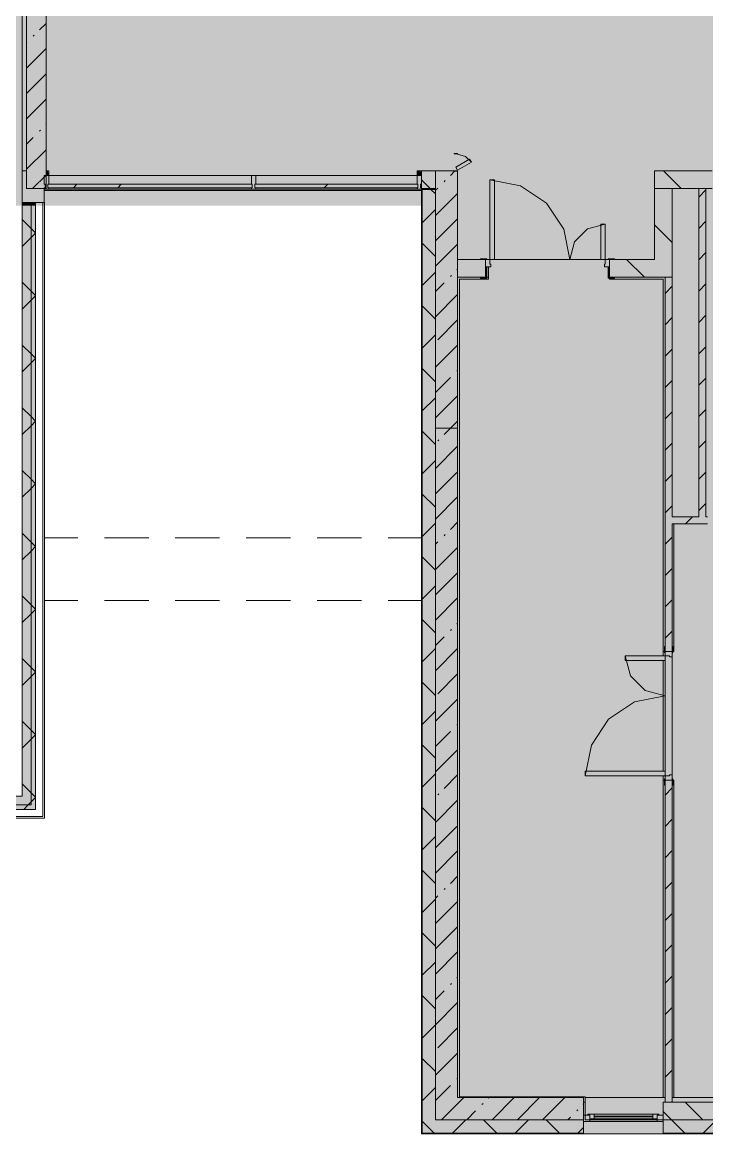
# Model space of a CAD drawing. Header units: millimetres. Extents: x -3817 to 677485, y -22715 to 103890.
# Drawn here: x 29601.9 to 29662.7, y 201.1 to 299.8 of the extents above; entities that cross this region are included whole.
import ezdxf

# ---------------------------------------------------------------- set-up
doc = ezdxf.new("R2010")
doc.units = ezdxf.units.MM
doc.layers.add('PDF _Геометрия', color=7, linetype='Continuous', true_color=0x1d1d1d)
doc.layers.add('PDF _Сплошная заливка', color=7, linetype='Continuous', true_color=0xffffff)

msp = doc.modelspace()

# ---------------------------------------------------------------- hatches: boundary and pattern name
at = {"layer": 'PDF _Сплошная заливка', "true_color": 0xd9d9d9, "transparency": 33554559}
for points in [[(29921.04, 201.109), (29921.04, 372.26), (29669.868, 372.325), (29669.868, 418.715), (29600.87, 418.715), (29600.87, 283.518), (29637.404, 283.518), (29637.404, 201.109), (29911.289, 201.109)], [(29602.288, 285.027), (29604.02, 285.027), (29604.02, 353.529), (29602.288, 353.529), (29602.288, 285.341)], [(29637.957, 285.027), (29638.586, 285.027), (29638.533, 286.602), (29637.353, 286.602), (29637.404, 285.027)], [(29622.326, 285.106), (29622.326, 285.421), (29604.177, 285.421), (29604.177, 285.106), (29617.669, 285.106)], [(29637.038, 285.106), (29637.038, 285.421), (29622.562, 285.421), (29622.562, 285.106), (29636.02, 285.106)], [(29637.404, 202.353), (29638.586, 202.353), (29638.586, 284.964), (29637.404, 284.964), (29637.404, 222.646)], [(29659.608, 277.153), (29659.608, 285.027), (29658.034, 285.027), (29658.034, 277.153), (29659.31, 277.153)], [(29647.031, 202.353), (29651.735, 202.353), (29651.735, 204.321), (29640.554, 204.321), (29640.554, 203.928), (29638.586, 203.928), (29638.586, 202.353)]]:
    msp.add_hatch(color=254, dxfattribs=at).paths.add_polyline_path(points)
at = {"layer": 'PDF _Сплошная заливка', "true_color": 0x898c8d, "transparency": 33554559}
for points in [[(29604.23, 286.208), (29604.256, 286.208), (29604.177, 286.602), (29604.02, 286.602), (29604.02, 286.208), (29604.177, 286.208)], [(29636.986, 286.208), (29637.353, 286.208), (29637.275, 286.602), (29636.96, 286.602), (29636.96, 286.208)]]:
    msp.add_hatch(color=252, dxfattribs=at).paths.add_polyline_path(points)
at = {"layer": 'PDF _Сплошная заливка', "true_color": 0xd9d9d9, "transparency": 33554559}
h = msp.add_hatch(color=254, dxfattribs=at)
h.paths.add_polyline_path([(29764.479, 285.027), (29778.502, 285.027), (29778.502, 286.602), (29762.479, 286.602), (29762.479, 285.027)], flags=0)
h.paths.add_polyline_path([(29749.798, 285.027), (29751.062, 285.027), (29751.062, 286.602), (29735.039, 286.602), (29735.117, 285.027)], flags=0)
h.paths.add_polyline_path([(29662.6, 285.027), (29663.388, 285.027), (29663.388, 286.602), (29658.034, 286.602), (29658.034, 285.027), (29661.97, 285.027)], flags=0)
h.paths.add_polyline_path([(29671.262, 285.027), (29676.773, 285.027), (29676.773, 286.602), (29671.262, 286.602)], flags=0)
at = {"layer": 'PDF _Сплошная заливка', "true_color": 0xcdcdcd, "transparency": 33554559}
msp.add_hatch(color=254, dxfattribs=at).paths.add_polyline_path([(29643.428, 278.728), (29643.822, 278.728), (29643.822, 285.815), (29643.428, 285.815), (29643.428, 281.768)])
at = {"layer": 'PDF _Сплошная заливка', "transparency": 33554559}
msp.add_hatch(color=256, dxfattribs=at).paths.add_polyline_path([(29602.694, 229.911), (29603.088, 229.911), (29603.086, 283.518), (29602.694, 283.518), (29602.694, 230.305)])
at = {"layer": 'PDF _Сплошная заливка', "true_color": 0xd9d9d9, "transparency": 33554559}
h = msp.add_hatch(color=254, dxfattribs=at)
h.paths.add_polyline_path([(29640.554, 277.153), (29643.034, 277.153), (29643.034, 278.728), (29640.554, 278.728), (29640.554, 278.098)], flags=0)
h.paths.add_polyline_path([(29654.49, 277.153), (29658.034, 277.153), (29658.034, 278.728), (29654.057, 278.68), (29654.057, 277.153)], flags=0)
at = {"layer": 'PDF _Сплошная заливка', "true_color": 0xcdcdcd, "transparency": 33554559}
h = msp.add_hatch(color=254, dxfattribs=at)
h.paths.add_polyline_path([(29643.507, 278.098), (29643.428, 278.335), (29643.428, 278.728), (29643.034, 278.728), (29643.034, 278.098)], flags=0)
h.paths.add_polyline_path([(29654.057, 278.098), (29654.057, 278.728), (29653.664, 278.728), (29653.585, 278.098)], flags=0)
at = {"layer": 'PDF _Сплошная заливка', "true_color": 0xd9d9d9, "transparency": 33554559}
h = msp.add_hatch(color=254, dxfattribs=at)
h.paths.add_polyline_path([(29658.978, 203.928), (29659.608, 203.928), (29659.608, 232.509), (29658.978, 232.509), (29658.978, 205.036)], flags=0)
h.paths.add_polyline_path([(29659.372, 243.926), (29659.608, 243.926), (29659.608, 277.153), (29658.978, 277.153), (29658.978, 243.926)], flags=0)
h = msp.add_hatch(color=254, dxfattribs=at)
h.paths.add_polyline_path([(29659.608, 255.264), (29662.994, 255.264), (29662.994, 255.894), (29659.608, 255.894)], flags=0)
h.paths.add_polyline_path([(29676.393, 255.264), (29676.773, 255.264), (29676.773, 255.894), (29670.474, 255.894), (29670.474, 255.264), (29670.71, 255.264)], flags=0)
at = {"layer": 'PDF _Сплошная заливка', "true_color": 0xcdcdcd, "transparency": 33554559}
h = msp.add_hatch(color=254, dxfattribs=at)
h.paths.add_polyline_path([(29658.978, 232.509), (29659.608, 232.509), (29659.608, 232.982), (29659.372, 232.903), (29658.978, 232.903)], flags=0)
h.paths.add_polyline_path([(29659.608, 243.454), (29659.608, 243.926), (29658.978, 243.926), (29658.978, 243.533), (29659.372, 243.533)], flags=0)
at = {"layer": 'PDF _Сплошная заливка', "transparency": 33554559}
h = msp.add_hatch(color=256, dxfattribs=at)
h.paths.add_polyline_path([(29597.17, 230.305), (29601.906, 230.305), (29601.894, 231.092), (29597.17, 231.092)], flags=0)
h.paths.add_polyline_path([(29582.997, 230.305), (29590.083, 230.305), (29590.083, 231.092), (29582.997, 231.092)], flags=0)
h.paths.add_polyline_path([(29575.911, 230.305), (29575.911, 231.092), (29565.517, 231.092), (29565.517, 230.305), (29573.626, 230.305)], flags=0)
h.paths.add_polyline_path([(29533.235, 230.305), (29541.896, 230.305), (29541.896, 231.092), (29531.03, 231.092), (29531.03, 230.305)], flags=0)
h = msp.add_hatch(color=256, dxfattribs=at)
h.paths.add_polyline_path([(29602.694, 229.911), (29602.694, 230.305), (29597.17, 230.305), (29597.17, 229.911), (29601.906, 229.911)], flags=0)
h.paths.add_polyline_path([(29590.083, 229.911), (29590.083, 230.305), (29582.997, 230.305), (29582.997, 229.911), (29588.307, 229.911)], flags=0)
h.paths.add_polyline_path([(29531.03, 229.911), (29541.896, 229.911), (29541.896, 230.305), (29531.03, 230.305)], flags=0)
h.paths.add_polyline_path([(29573.626, 229.911), (29575.911, 229.911), (29575.911, 230.305), (29565.517, 230.305), (29565.517, 229.911)], flags=0)
at = {"layer": 'PDF _Сплошная заливка', "true_color": 0xd9d9d9, "transparency": 33554559}
h = msp.add_hatch(color=254, dxfattribs=at)
h.paths.add_polyline_path([(29889.268, 202.353), (29891.096, 202.353), (29891.096, 203.928), (29888.734, 203.928), (29888.734, 202.353)], flags=0)
h.paths.add_polyline_path([(29856.452, 202.353), (29856.452, 203.928), (29848.184, 203.928), (29848.184, 202.353), (29852.565, 202.353)], flags=0)
h.paths.add_polyline_path([(29874.561, 202.353), (29874.561, 203.928), (29870.625, 203.928), (29870.625, 202.353)], flags=0)
h.paths.add_polyline_path([(29764.479, 202.353), (29771.415, 202.353), (29771.415, 203.928), (29763.148, 203.928), (29763.148, 202.353)], flags=0)
h.paths.add_polyline_path([(29792.675, 202.353), (29799.761, 202.353), (29799.761, 203.928), (29792.675, 203.928)], flags=0)
h.paths.add_polyline_path([(29806.847, 202.353), (29813.934, 202.353), (29813.934, 203.928), (29806.847, 203.928)], flags=0)
h.paths.add_polyline_path([(29745.038, 202.353), (29745.038, 203.928), (29743.07, 203.928), (29743.07, 202.353)], flags=0)
h.paths.add_polyline_path([(29830.075, 202.353), (29830.075, 203.928), (29828.106, 203.928), (29828.106, 202.353)], flags=0)
h.paths.add_polyline_path([(29661.712, 202.353), (29665.12, 202.353), (29665.12, 203.928), (29658.821, 203.928), (29658.821, 202.353)], flags=0)
h.paths.add_polyline_path([(29679.293, 202.353), (29681.261, 202.353), (29681.261, 203.928), (29679.293, 203.928), (29679.293, 203.585)], flags=0)
h.paths.add_polyline_path([(29735.117, 202.353), (29735.984, 202.353), (29735.984, 203.928), (29728.897, 203.928), (29728.897, 202.353)], flags=0)
h.paths.add_polyline_path([(29707.638, 202.353), (29707.638, 203.928), (29699.371, 203.928), (29699.371, 202.353), (29705.755, 202.353)], flags=0)
h = msp.add_hatch(color=254, dxfattribs=at)
h.paths.add_polyline_path([(29889.268, 201.172), (29891.096, 201.172), (29891.096, 202.353), (29881.648, 202.353), (29881.648, 201.172), (29881.927, 201.172)], flags=0)
h.paths.add_polyline_path([(29909.206, 201.172), (29919.835, 201.172), (29919.835, 202.353), (29909.206, 202.353)], flags=0)
h.paths.add_polyline_path([(29806.847, 201.172), (29813.934, 201.172), (29813.934, 202.353), (29806.847, 202.353)], flags=0)
h.paths.add_polyline_path([(29797.511, 201.172), (29799.761, 201.172), (29799.761, 202.353), (29792.675, 202.353), (29792.675, 201.172), (29793.841, 201.172)], flags=0)
h.paths.add_polyline_path([(29823.203, 201.172), (29830.075, 201.172), (29830.075, 202.353), (29821.02, 202.353), (29821.02, 201.172)], flags=0)
h.paths.add_polyline_path([(29848.184, 201.172), (29856.452, 201.172), (29856.452, 202.353), (29848.184, 202.353)], flags=0)
h.paths.add_polyline_path([(29863.538, 201.172), (29874.561, 201.172), (29874.561, 202.353), (29863.538, 202.353)], flags=0)
h.paths.add_polyline_path([(29707.638, 201.172), (29707.638, 202.353), (29699.371, 202.353), (29699.371, 201.172), (29705.755, 201.172)], flags=0)
h.paths.add_polyline_path([(29778.502, 201.172), (29785.588, 201.172), (29785.588, 202.353), (29778.502, 202.353)], flags=0)
h.paths.add_polyline_path([(29764.479, 201.172), (29771.415, 201.172), (29771.415, 202.353), (29763.148, 202.353), (29763.148, 201.172)], flags=0)
h.paths.add_polyline_path([(29721.811, 201.172), (29721.811, 202.353), (29714.725, 202.353), (29714.725, 201.172), (29720.436, 201.172)], flags=0)
h.paths.add_polyline_path([(29745.038, 201.172), (29745.038, 202.353), (29728.897, 202.353), (29728.897, 201.172), (29742.458, 201.172)], flags=0)
h.paths.add_polyline_path([(29665.12, 201.172), (29665.12, 202.353), (29658.821, 202.353), (29658.821, 201.172), (29661.712, 201.172)], flags=0)
h.paths.add_polyline_path([(29647.031, 201.172), (29651.735, 201.172), (29651.735, 202.353), (29637.404, 202.353), (29637.404, 201.172)], flags=0)
h.paths.add_polyline_path([(29672.206, 201.172), (29681.261, 201.172), (29681.261, 202.353), (29672.206, 202.353)], flags=0)

# ---------------------------------------------------------------- linework, layer by layer
at = {"layer": 'PDF _Геометрия', "color": 9, "lineweight": 9, "true_color": 0xb7b7b7}
for points in [[(29602.288, 286.602), (29602.288, 353.686)], [(29640.239, 288.118), (29640.554, 288.118), (29640.554, 288.157), (29640.239, 288.157)], [(29641.781, 287.37), (29641.624, 287.643), (29640.396, 286.934), (29640.554, 286.661)], [(29640.239, 286.622), (29640.239, 286.582), (29640.554, 286.582), (29640.554, 286.622)], [(29637.318, 285.421), (29637.318, 285.185)], [(29643.428, 285.815), (29643.428, 278.728), (29643.822, 278.728), (29643.822, 285.815)], [(29637.341, 284.87), (29603.862, 284.87)], [(29643.152, 278.728), (29643.152, 278.791), (29642.601, 278.791), (29642.601, 278.728)], [(29643.428, 278.728), (29643.034, 278.728), (29643.034, 278.098), (29643.507, 278.098), (29643.507, 278.335), (29643.428, 278.335)], [(29653.939, 278.728), (29654.49, 278.728), (29654.49, 278.791), (29653.939, 278.791)], [(29643.152, 277.153), (29643.152, 278.098), (29643.034, 278.098), (29643.034, 277.153)], [(29653.939, 277.153), (29654.057, 277.153), (29654.057, 278.098), (29653.939, 278.098)], [(29643.152, 277.09), (29643.152, 277.153), (29642.601, 277.153), (29642.601, 277.09)], [(29653.939, 277.09), (29654.49, 277.09), (29654.49, 277.153), (29653.939, 277.153)], [(29658.821, 243.533), (29658.821, 276.996), (29654.057, 276.996), (29658.821, 276.996), (29658.821, 243.926), (29658.915, 243.926), (29658.821, 243.926)], [(29659.671, 243.926), (29659.766, 243.926), (29659.766, 255.264), (29659.766, 243.926)], [(29658.978, 243.808), (29658.978, 244.359), (29658.915, 244.359), (29658.915, 243.808)], [(29658.978, 243.533), (29659.372, 243.533), (29659.372, 243.454), (29659.608, 243.454), (29659.608, 243.926), (29658.978, 243.926)], [(29659.608, 243.808), (29659.608, 243.926), (29659.601, 243.926), (29659.601, 243.808)], [(29659.671, 243.808), (29659.671, 244.359), (29659.608, 244.359), (29659.608, 243.808)], [(29655.435, 243.533), (29655.435, 243.139), (29658.978, 243.139), (29658.978, 243.533)], [(29658.821, 233.297), (29658.821, 243.139)], [(29651.892, 232.903), (29658.978, 232.903), (29658.978, 233.297), (29651.892, 233.297)], [(29658.978, 232.903), (29658.978, 232.509), (29659.608, 232.509), (29659.608, 232.982), (29659.372, 232.982), (29659.372, 232.903)], [(29658.978, 232.628), (29658.915, 232.628), (29658.915, 232.076), (29658.978, 232.076)], [(29659.608, 232.628), (29659.601, 232.628), (29659.601, 232.509), (29659.608, 232.509)], [(29659.671, 232.628), (29659.608, 232.628), (29659.608, 232.076), (29659.671, 232.076)]]:
    msp.add_lwpolyline(points, close=True, dxfattribs=at)
at = {"layer": 'PDF _Геометрия', "color": 8, "lineweight": 9, "true_color": 0x737373}
for points in [[(29637.011, 346.797), (29637.011, 339.12), (29615.122, 339.12), (29604.02, 339.12), (29604.02, 353.529), (29602.288, 353.529), (29602.288, 285.027), (29604.02, 285.027), (29604.02, 308.648), (29605.358, 308.648)], [(29600.87, 322.27), (29601.894, 322.27), (29601.894, 283.518), (29601.894, 285.358), (29601.894, 286.602), (29602.288, 286.602), (29602.288, 291.243)], [(29603.433, 299.113), (29604.02, 299.701)], [(29602.871, 298.552), (29602.965, 298.646)], [(29602.288, 297.968), (29602.31, 297.991)], [(29602.288, 293.606), (29602.288, 297.542)], [(29602.288, 295.724), (29604.02, 297.456)], [(29602.288, 293.479), (29604.02, 295.211)], [(29602.288, 291.234), (29604.02, 292.966)], [(29603.433, 290.133), (29603.526, 290.227)], [(29603.994, 290.695), (29604.02, 290.721)], [(29602.288, 288.989), (29602.871, 289.572)], [(29602.288, 286.744), (29604.02, 288.476)], [(29602.816, 285.027), (29604.02, 286.231)], [(29622.248, 286.208), (29604.256, 286.208), (29622.248, 286.208), (29622.248, 285.421), (29604.256, 285.421), (29604.256, 286.208), (29604.256, 286.602), (29604.02, 286.602)], [(29637.353, 286.208), (29637.353, 286.602), (29636.96, 286.602), (29636.96, 286.208), (29636.96, 285.421), (29627.877, 285.421), (29622.641, 285.421), (29622.641, 286.208), (29627.877, 286.208), (29622.641, 286.208)], [(29638.533, 286.602), (29637.353, 286.602), (29637.353, 285.027), (29638.586, 285.027)], [(29639.913, 286.205), (29640.311, 286.602)], [(29662.758, 255.894), (29662.6, 255.894), (29662.6, 285.027), (29661.97, 285.027), (29658.034, 285.027), (29658.034, 286.602), (29663.152, 286.602)], [(29660.4, 285.027), (29658.825, 286.602)], [(29606.441, 285.106), (29606.756, 285.421)], [(29610.378, 285.106), (29610.693, 285.421)], [(29628.712, 285.106), (29629.026, 285.421)], [(29637.275, 285.106), (29637.275, 285.421)], [(29638.129, 285.027), (29637.353, 285.803)], [(29639.352, 285.644), (29639.446, 285.737)], [(29603.862, 284.972), (29604.256, 284.972), (29604.256, 285.106), (29604.256, 284.972), (29604.256, 285.106), (29622.248, 285.106)], [(29603.862, 285.027), (29603.862, 283.783)], [(29622.248, 285.106), (29622.248, 284.972), (29622.248, 285.106)], [(29622.641, 285.106), (29622.641, 284.972), (29622.641, 285.106), (29627.877, 285.106), (29636.96, 285.106), (29636.96, 284.972), (29637.341, 284.972)], [(29636.96, 285.106), (29636.96, 284.972), (29636.96, 285.106)], [(29637.341, 283.518), (29637.341, 285.027), (29637.381, 285.027), (29638.586, 285.027), (29638.586, 284.988), (29638.586, 284.964), (29638.586, 202.353), (29651.735, 202.353), (29651.735, 203.928), (29651.896, 203.928), (29651.896, 202.353), (29658.821, 202.353), (29665.12, 202.353), (29665.12, 201.109), (29665.12, 202.353), (29672.206, 202.353)], [(29637.353, 285.015), (29637.353, 285.106)], [(29638.586, 284.988), (29637.404, 284.988), (29637.381, 284.988), (29637.381, 283.518)], [(29638.586, 284.964), (29637.404, 284.964), (29637.404, 283.518)], [(29638.586, 284.571), (29638.192, 284.964)], [(29638.586, 284.877), (29638.791, 285.082)], [(29638.586, 282.632), (29640.554, 284.6)], [(29654.49, 277.153), (29658.034, 277.153), (29659.608, 277.153), (29659.608, 285.027), (29658.034, 285.027), (29658.034, 278.728), (29654.49, 278.728)], [(29661.97, 285.027), (29661.97, 255.894), (29659.608, 255.894), (29659.608, 277.153), (29658.978, 277.153), (29658.978, 244.359)], [(29661.97, 284.284), (29662.6, 284.914)], [(29662.6, 285.027), (29663.152, 285.027)], [(29603.875, 283.518), (29603.875, 283.783), (29601.906, 283.783), (29601.906, 283.518)], [(29602.694, 283.783), (29602.694, 283.518)], [(29603.088, 283.783), (29603.088, 283.518)], [(29603.717, 283.783), (29603.717, 283.518)], [(29637.404, 281.988), (29638.586, 283.169)], [(29638.586, 280.387), (29640.554, 282.355)], [(29659.608, 280.251), (29658.034, 281.826)], [(29661.97, 281.5), (29662.6, 282.13)], [(29638.586, 279.003), (29637.404, 280.184)], [(29638.586, 278.142), (29640.554, 280.11)], [(29661.97, 278.716), (29662.6, 279.346)], [(29642.601, 278.728), (29640.554, 278.728), (29640.554, 277.153), (29642.601, 277.153)], [(29643.034, 277.153), (29643.034, 278.728)], [(29654.057, 278.68), (29654.057, 277.153)], [(29657.138, 277.153), (29655.563, 278.728)], [(29637.404, 276.421), (29638.586, 277.602)], [(29640.475, 277.786), (29640.554, 277.865)], [(29638.586, 275.897), (29639.352, 276.664)], [(29639.913, 277.225), (29640.007, 277.318)], [(29643.31, 277.153), (29643.152, 277.153)], [(29658.978, 275.724), (29659.608, 276.354)], [(29661.97, 275.933), (29662.6, 276.563)], [(29638.586, 273.652), (29640.554, 275.62)], [(29638.586, 273.436), (29637.404, 274.617)], [(29658.978, 272.941), (29659.608, 273.571)], [(29661.97, 273.149), (29662.6, 273.779)], [(29638.791, 271.612), (29640.554, 273.375)], [(29637.404, 270.853), (29638.586, 272.034)], [(29638.586, 269.162), (29640.554, 271.13)], [(29658.978, 270.157), (29659.608, 270.787)], [(29661.97, 270.365), (29662.6, 270.995)], [(29638.586, 267.868), (29637.404, 269.049)], [(29640.475, 268.806), (29640.554, 268.885)], [(29638.586, 266.917), (29639.913, 268.245)], [(29658.978, 267.373), (29659.608, 268.003)], [(29661.97, 267.581), (29662.6, 268.211)], [(29638.586, 264.672), (29640.554, 266.64)], [(29637.404, 265.286), (29638.586, 266.467)], [(29658.978, 264.589), (29659.608, 265.219)], [(29661.97, 264.798), (29662.6, 265.427)], [(29639.352, 263.194), (29639.927, 263.768), (29640.554, 264.395)], [(29638.586, 262.301), (29637.404, 263.482)], [(29638.791, 262.632), (29638.884, 262.726)], [(29661.97, 262.014), (29662.6, 262.644)], [(29638.586, 260.182), (29640.554, 262.15)], [(29658.978, 261.805), (29659.608, 262.435)], [(29637.404, 259.718), (29638.586, 260.899)], [(29638.586, 257.937), (29640.475, 259.826)], [(29658.978, 259.022), (29659.608, 259.652)], [(29661.97, 259.23), (29662.6, 259.86)], [(29638.586, 256.733), (29637.404, 257.914)], [(29638.586, 255.692), (29640.554, 257.66)], [(29658.978, 256.238), (29659.608, 256.868)], [(29661.97, 256.446), (29662.6, 257.076)], [(29660.789, 255.264), (29661.419, 255.894)], [(29637.404, 254.15), (29638.586, 255.332)], [(29639.913, 254.775), (29640.554, 255.415)], [(29659.608, 244.359), (29659.608, 255.264), (29662.758, 255.264)], [(29638.586, 253.447), (29638.791, 253.653)], [(29639.352, 254.214), (29639.446, 254.307)], [(29658.978, 253.454), (29659.608, 254.084)], [(29638.586, 251.202), (29640.554, 253.17)], [(29638.586, 251.166), (29637.404, 252.347)], [(29638.586, 248.957), (29640.554, 250.925)], [(29658.978, 250.67), (29659.608, 251.3)], [(29637.404, 248.583), (29638.586, 249.764)], [(29638.586, 246.712), (29640.554, 248.68)], [(29658.978, 247.887), (29659.608, 248.517)], [(29638.586, 245.598), (29637.404, 246.779)], [(29639.913, 245.795), (29640.007, 245.888)], [(29640.475, 246.356), (29640.554, 246.435)], [(29638.586, 244.467), (29639.352, 245.234)], [(29658.978, 245.103), (29659.608, 245.733)], [(29637.404, 243.015), (29638.586, 244.196)], [(29638.586, 242.222), (29640.554, 244.19)], [(29658.978, 243.926), (29659.608, 243.926)], [(29659.608, 243.808), (29659.608, 232.628)], [(29658.978, 233.297), (29658.978, 243.139)], [(29638.791, 240.183), (29640.554, 241.945)], [(29638.586, 240.03), (29637.404, 241.211)], [(29638.586, 237.732), (29640.554, 239.7)], [(29637.404, 237.448), (29638.586, 238.629)], [(29640.475, 237.376), (29640.554, 237.455)], [(29638.586, 235.487), (29639.913, 236.815)], [(29638.586, 234.463), (29637.404, 235.644)], [(29638.586, 233.242), (29640.554, 235.211)], [(29637.404, 231.88), (29638.586, 233.061)], [(29639.352, 231.764), (29640.554, 232.966)], [(29658.978, 232.076), (29658.978, 203.928), (29658.821, 203.928), (29658.821, 202.353), (29665.12, 202.353), (29665.12, 203.928), (29659.608, 203.928), (29659.608, 232.076)], [(29659.608, 232.509), (29658.978, 232.509)], [(29638.791, 231.203), (29638.884, 231.296)], [(29658.978, 231.184), (29659.608, 231.814)], [(29638.586, 228.895), (29637.404, 230.076)], [(29638.586, 228.752), (29640.554, 230.721)], [(29658.978, 228.4), (29659.608, 229.03)], [(29638.586, 226.507), (29640.475, 228.396)], [(29637.404, 226.313), (29638.586, 227.494)], [(29638.586, 224.262), (29640.554, 226.231)], [(29658.978, 225.616), (29659.608, 226.246)], [(29638.586, 223.328), (29637.404, 224.509)], [(29639.913, 223.345), (29640.554, 223.986)], [(29658.978, 222.832), (29659.608, 223.462)], [(29638.586, 222.017), (29638.791, 222.223)], [(29639.352, 222.784), (29639.446, 222.877)], [(29637.404, 220.745), (29638.586, 221.926)], [(29638.586, 219.772), (29640.554, 221.741)], [(29658.978, 220.049), (29659.608, 220.679)], [(29638.586, 217.527), (29640.554, 219.496)], [(29638.586, 217.76), (29637.404, 218.941)], [(29638.586, 215.282), (29640.554, 217.251)], [(29658.978, 217.265), (29659.608, 217.895)], [(29637.404, 215.177), (29638.586, 216.358)], [(29639.913, 214.365), (29640.007, 214.459)], [(29640.475, 214.926), (29640.554, 215.006)], [(29658.978, 214.481), (29659.608, 215.111)], [(29638.586, 212.193), (29637.404, 213.374)], [(29638.586, 213.037), (29639.352, 213.804)], [(29638.586, 210.792), (29640.554, 212.761)], [(29658.978, 211.697), (29659.608, 212.327)], [(29637.404, 209.61), (29638.586, 210.791)], [(29638.791, 208.753), (29640.554, 210.516)], [(29658.978, 208.914), (29659.608, 209.543)], [(29638.586, 206.302), (29640.554, 208.271)], [(29638.586, 206.625), (29637.404, 207.806)], [(29658.978, 206.13), (29659.608, 206.76)], [(29638.586, 204.057), (29639.913, 205.385)], [(29640.475, 205.947), (29640.554, 206.026)], [(29637.404, 204.042), (29638.586, 205.223)], [(29639.126, 202.353), (29641.095, 204.321)], [(29643.281, 204.263), (29643.34, 204.321)], [(29643.616, 202.353), (29645.585, 204.321)], [(29645.861, 202.353), (29647.83, 204.321)], [(29648.106, 202.353), (29650.075, 204.321)], [(29651.896, 203.928), (29651.896, 204.321), (29658.813, 204.321), (29658.821, 204.321), (29658.978, 204.321), (29658.821, 204.321)], [(29659.766, 204.321), (29659.608, 204.321), (29659.766, 204.321), (29659.774, 204.321), (29743.07, 204.321), (29743.227, 204.321), (29743.235, 204.321), (29778.502, 204.321), (29778.344, 204.321)], [(29642.72, 203.702), (29642.813, 203.795)], [(29651.7, 203.702), (29651.735, 203.737)], [(29658.821, 202.353), (29651.896, 202.353), (29651.896, 203.928), (29651.896, 204.085)], [(29658.978, 203.928), (29659.608, 203.928)], [(29659.56, 203.928), (29659.608, 203.976)], [(29662.344, 202.353), (29660.769, 203.928)], [(29640.102, 201.172), (29641.283, 202.353)], [(29641.371, 202.353), (29642.158, 203.14)], [(29644.039, 201.172), (29642.858, 202.353)], [(29645.669, 201.172), (29646.85, 202.353)], [(29649.606, 201.172), (29648.425, 202.353)], [(29650.351, 202.353), (29650.577, 202.579)], [(29651.138, 203.14), (29651.232, 203.234)], [(29652.286, 202.762), (29651.735, 202.762)], [(29652.128, 202.841), (29658.427, 202.841)], [(29652.68, 202.841), (29652.68, 202.447)], [(29652.68, 202.684), (29657.876, 202.684)], [(29657.876, 202.605), (29652.68, 202.605)], [(29657.876, 202.841), (29657.876, 202.447)], [(29658.821, 202.762), (29658.27, 202.762)], [(29660.741, 201.172), (29659.56, 202.353), (29658.821, 203.092)], [(29662.372, 201.172), (29663.553, 202.353)], [(29638.471, 201.172), (29637.404, 202.238)], [(29651.237, 201.172), (29651.735, 201.67)], [(29651.735, 202.211), (29658.821, 202.211)], [(29637.404, 201.172), (29651.735, 201.172)], [(29637.404, 201.148), (29651.735, 201.148)], [(29658.821, 201.172), (29665.12, 201.172)], [(29658.821, 201.148), (29665.12, 201.148)]]:
    msp.add_lwpolyline(points, dxfattribs=at)
at = {"layer": 'PDF _Геометрия', "color": 9, "lineweight": 9, "true_color": 0xb7b7b7}
for points in [[(29605.358, 308.648), (29604.02, 308.648), (29604.02, 286.602)], [(29640.554, 288.078), (29641.262, 287.889), (29641.781, 287.37)], [(29637.318, 286.602), (29640.554, 286.602), (29640.554, 278.728), (29642.601, 278.728)], [(29658.064, 286.602), (29663.152, 286.602)], [(29643.428, 285.815), (29646.14, 285.275), (29648.439, 283.739), (29649.975, 281.44), (29650.514, 278.728), (29650.936, 280.303), (29652.089, 281.456), (29653.664, 281.878)], [(29653.664, 278.794), (29653.664, 281.878), (29653.27, 281.878), (29653.27, 278.728), (29653.664, 278.728), (29653.664, 278.335), (29653.585, 278.335), (29653.585, 278.098), (29654.057, 278.098), (29654.057, 278.68)], [(29643.822, 278.728), (29653.27, 278.728), (29643.428, 278.728)], [(29654.057, 278.728), (29653.664, 278.728)], [(29654.49, 278.728), (29658.034, 278.728)], [(29643.31, 278.098), (29643.31, 276.996), (29640.711, 276.996), (29640.711, 204.4), (29651.892, 204.4), (29651.892, 204.085), (29651.892, 204.4), (29640.711, 204.4), (29640.711, 276.996), (29643.31, 276.996), (29643.31, 277.153)], [(29654.057, 277.09), (29654.057, 276.996), (29654.057, 277.09)], [(29661.712, 255.264), (29659.766, 255.264)], [(29651.892, 232.903), (29652.432, 235.615), (29653.968, 237.914), (29656.267, 239.45), (29658.978, 239.989), (29657.207, 240.464), (29655.91, 241.761), (29655.435, 243.533)], [(29658.821, 232.509), (29658.821, 204.321), (29658.821, 232.903), (29658.821, 232.509), (29658.915, 232.509)], [(29659.671, 232.509), (29659.766, 232.509), (29659.766, 204.305), (29659.766, 232.509)]]:
    msp.add_lwpolyline(points, dxfattribs=at)
at = {"layer": 'PDF _Геометрия', "color": 8, "lineweight": 9, "true_color": 0x737373}
for points in [[(29640.554, 286.602), (29638.586, 286.602), (29638.586, 285.027), (29638.586, 263.768), (29640.554, 263.768), (29640.554, 285.027)], [(29604.177, 285.106), (29604.177, 285.421), (29604.256, 285.421), (29604.256, 286.208), (29603.862, 286.208), (29603.862, 285.421), (29603.941, 285.421), (29603.941, 285.106), (29603.862, 285.106), (29603.862, 284.972), (29604.256, 284.972), (29604.256, 285.106)], [(29604.177, 285.106), (29622.326, 285.106), (29622.326, 285.421), (29604.177, 285.421)], [(29622.641, 285.106), (29622.562, 285.106), (29622.562, 285.421), (29622.641, 285.421), (29622.641, 286.208), (29622.248, 286.208), (29622.248, 285.421), (29622.326, 285.421), (29622.326, 285.106), (29622.248, 285.106), (29622.248, 284.972), (29622.641, 284.972)], [(29622.562, 285.106), (29637.038, 285.106), (29637.038, 285.421), (29622.562, 285.421)], [(29636.96, 286.208), (29627.877, 286.208)], [(29637.353, 285.106), (29637.275, 285.106), (29637.275, 285.421), (29637.353, 285.421), (29637.353, 286.208), (29636.96, 286.208), (29636.96, 285.421), (29637.038, 285.421), (29637.038, 285.106), (29636.96, 285.106), (29636.96, 284.972), (29637.353, 284.972)], [(29622.248, 284.972), (29604.256, 284.972)], [(29627.877, 284.972), (29622.641, 284.972)], [(29636.96, 284.972), (29627.877, 284.972)], [(29638.586, 202.353), (29651.735, 202.353), (29651.735, 204.321), (29640.554, 204.321), (29640.554, 263.768), (29638.586, 263.768), (29638.586, 203.928)], [(29651.735, 202.211), (29651.735, 202.762), (29652.286, 202.762), (29652.286, 202.211)], [(29651.735, 201.109), (29651.735, 202.353)], [(29658.427, 202.841), (29652.128, 202.841), (29652.128, 202.762), (29652.286, 202.762), (29652.286, 202.447), (29658.27, 202.447), (29658.27, 202.762), (29658.427, 202.762)], [(29658.27, 202.211), (29658.27, 202.762), (29658.821, 202.762), (29658.821, 202.211)], [(29658.821, 202.353), (29658.821, 201.109)]]:
    msp.add_lwpolyline(points, close=True, dxfattribs=at)
at = {"layer": 'PDF _Геометрия', "color": 7, "lineweight": 9}
for points in [[(29601.906, 283.518), (29601.906, 231.092), (29601.343, 231.092), (29597.17, 231.092), (29597.17, 229.124), (29601.906, 229.124), (29603.717, 229.124), (29603.875, 229.124), (29603.875, 283.518)], [(29603.717, 283.518), (29603.717, 229.281), (29603.088, 229.281), (29601.906, 229.281), (29597.17, 229.281)], [(29603.088, 283.518), (29603.088, 229.911), (29602.694, 229.911), (29601.906, 229.911), (29597.17, 229.911)], [(29602.694, 283.518), (29602.694, 230.305), (29601.906, 230.305), (29597.17, 230.305)], [(29637.341, 283.518), (29637.341, 202.353), (29637.341, 201.148), (29637.341, 201.109), (29651.735, 201.109), (29654.097, 201.109)], [(29637.381, 201.148), (29637.381, 201.172), (29637.381, 202.353), (29637.381, 283.518)], [(29637.404, 283.518), (29637.404, 202.353), (29637.404, 201.172)], [(29603.088, 281.096), (29602.694, 281.49), (29601.906, 282.277)], [(29601.906, 279.896), (29602.694, 280.683), (29603.088, 281.077)], [(29603.088, 275.528), (29602.694, 275.922), (29601.906, 276.709)], [(29601.906, 274.328), (29602.694, 275.116), (29603.088, 275.509)], [(29603.088, 269.961), (29602.694, 270.354), (29601.906, 271.142)], [(29601.906, 268.761), (29602.694, 269.548), (29603.088, 269.942)], [(29603.088, 264.393), (29602.694, 264.787), (29601.906, 265.574)], [(29601.906, 263.193), (29602.694, 263.98), (29603.088, 264.374)], [(29603.088, 258.826), (29602.694, 259.219), (29601.906, 260.007)], [(29601.906, 257.625), (29602.694, 258.413), (29603.088, 258.807)], [(29603.088, 253.258), (29602.694, 253.652), (29601.906, 254.439)], [(29606.829, 254.035), (29603.875, 254.035)], [(29613.128, 254.035), (29609.191, 254.035)], [(29619.427, 254.035), (29615.49, 254.035)], [(29625.726, 254.035), (29621.789, 254.035)], [(29632.025, 254.035), (29628.088, 254.035)], [(29637.341, 254.035), (29634.387, 254.035)], [(29601.906, 252.058), (29602.694, 252.845), (29603.088, 253.239)], [(29603.088, 247.69), (29602.694, 248.084), (29601.906, 248.872)], [(29603.875, 248.457), (29606.829, 248.457)], [(29609.191, 248.457), (29613.128, 248.457)], [(29615.49, 248.457), (29619.427, 248.457)], [(29621.789, 248.457), (29625.726, 248.457)], [(29628.088, 248.457), (29632.025, 248.457)], [(29634.387, 248.457), (29637.341, 248.457)], [(29601.906, 246.49), (29602.694, 247.278), (29603.088, 247.671)], [(29603.088, 242.123), (29602.694, 242.517), (29601.906, 243.304)], [(29601.906, 240.923), (29602.694, 241.71), (29603.088, 242.104)], [(29603.088, 236.555), (29602.694, 236.949), (29601.906, 237.736)], [(29601.906, 235.355), (29602.694, 236.143), (29603.088, 236.536)], [(29603.088, 230.988), (29602.694, 231.381), (29601.906, 232.169)], [(29602.03, 229.911), (29602.424, 230.305), (29602.694, 230.575), (29603.088, 230.969)], [(29603.862, 229.124), (29601.894, 229.124), (29599.76, 229.124)], [(29658.821, 201.109), (29651.735, 201.109)], [(29656.459, 201.109), (29658.821, 201.109), (29665.12, 201.109), (29667.482, 201.109)]]:
    msp.add_lwpolyline(points, dxfattribs=at)
at = {"layer": 'PDF _Сплошная заливка', "color": 254, "lineweight": 60, "true_color": 0xcdcdcd, "transparency": 33554559}
for points in [[(29640.554, 286.661), (29641.781, 287.37), (29640.396, 286.934), (29641.624, 287.643)], [(29653.664, 278.728), (29653.664, 281.878), (29653.27, 278.728), (29653.27, 281.878)], [(29643.152, 278.728), (29643.152, 278.791), (29642.601, 278.728)], [(29654.49, 278.728), (29654.49, 278.791), (29653.939, 278.728)], [(29643.152, 277.153), (29643.152, 278.098), (29643.034, 277.153), (29643.034, 278.098)], [(29654.057, 277.153), (29654.057, 278.098), (29653.939, 277.153), (29653.939, 278.098)], [(29643.152, 277.09), (29643.152, 277.153), (29642.601, 277.09)], [(29654.49, 277.09), (29654.49, 277.153), (29653.939, 277.09)], [(29655.435, 243.139), (29658.978, 243.139), (29655.435, 243.533), (29658.978, 243.533)], [(29658.978, 232.903), (29658.978, 233.297), (29651.892, 232.903), (29651.892, 233.297)]]:
    msp.add_solid(points, dxfattribs=at)
at = {"layer": 'PDF _Сплошная заливка', "color": 254, "lineweight": 60, "true_color": 0xd9d9d9, "transparency": 33554559}
for points in [[(29640.554, 263.768), (29640.554, 286.602), (29638.586, 263.768), (29638.586, 286.602)], [(29662.6, 255.894), (29662.6, 285.027), (29661.97, 255.894), (29661.97, 285.027)], [(29601.906, 283.518), (29602.694, 283.518), (29601.906, 283.783), (29602.694, 283.783)], [(29602.694, 283.518), (29603.088, 283.518), (29602.694, 283.783), (29603.088, 283.783)], [(29640.554, 203.928), (29640.554, 263.768), (29638.586, 203.928), (29638.586, 263.768)]]:
    msp.add_solid(points, dxfattribs=at)
at = {"layer": 'PDF _Сплошная заливка', "lineweight": 60, "transparency": 33554559}
msp.add_solid([(29602.694, 230.305), (29602.69, 283.518), (29601.906, 230.305), (29601.906, 283.518)], dxfattribs=at)

doc.saveas('drawing.dxf')
